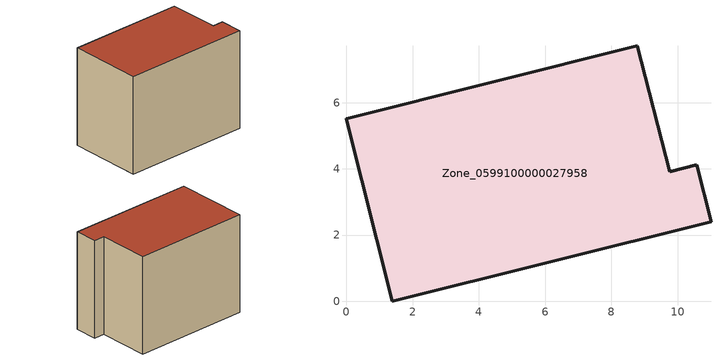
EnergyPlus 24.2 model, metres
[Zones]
Zone_0599100000027958
 floor ground (C_G): 1.38,0 0,5.51 8.79,7.72 9.76,3.91 10.58,4.12 11.01,2.4 z0
 wall outside (C_F): 11.01,2.4 10.58,4.12 9.76,3.91 8.79,7.72 0,5.51 1.38,0 11.01,2.4 z0:7.58
 roof outside (C_R): 0,5.51 1.38,0 11.01,2.4 10.58,4.12 9.76,3.91 8.79,7.72 z7.58
[BUILDING]
Pand.0599100000027958: North Axis=0; Terrain=City; Loads Convergence Tolerance Value=0.04; Temperature Convergence Tolerance Value=0.4; Solar Distribution=FullExterior; Maximum Number of Warmup Days=25; Minimum Number of Warmup Days=1
[Site:Location]
Rotterdam.The.Hague.AP_ZH_NLD Design_Conditions: Latitude=51.96; Longitude=4.45; Time Zone=1; Elevation=-4.5
[SITE:GROUNDTEMPERATURE:BUILDINGSURFACE]
18, 18, 18, 18, 18, 18, 18, 18, 18, 18, 18, 18
[MATERIAL] Thermal Absorptance=0.9; Solar Absorptance=0.7; Visible Absorptance=0.7
Name | Roughness | Thickness | Conductivity | Density | Specific Heat
G.TI.1975-1991 | MediumSmooth | 0.15 | 0.288461 | 540 | 1210
F.TI.1975-1991 | Rough | 0.3 | 0.230769 | 1920 | 840
R.TI.1975-1991 | MediumRough | 0.2 | 0.153846 | 1500 | 1000
[CONSTRUCTION]
C_G: G.TI.1975-1991
C_F: F.TI.1975-1991
C_R: R.TI.1975-1991
[ZONE]
Zone_0599100000027958: Type=1; Multiplier=1; Ceiling Height=Autocalculate; Volume=Autocalculate; Floor Area=autocalculate; Part of Total Floor Area=Yes
[ZONEINFILTRATION:DESIGNFLOWRATE]
Infil_Zone_0599100000027958: Zone or ZoneList or Space or SpaceList=Zone_0599100000027958; Schedule=AlwaysOn; Design Flow Rate Calculation Method=Flow/Area; Flow Rate per Floor Area=0.003; Constant Term Coefficient=1; Temperature Term Coefficient=0; Velocity Term Coefficient=0; Velocity Squared Term Coefficient=0
[HVACTEMPLATE:ZONE:IDEALLOADSAIRSYSTEM]
Zone_0599100000027958: Maximum Heating Supply Air Temperature=50; Minimum Cooling Supply Air Temperature=13; Maximum Heating Supply Air Humidity Ratio=0.0156; Minimum Cooling Supply Air Humidity Ratio=0.0077; Heating Limit=NoLimit; Cooling Limit=NoLimit; Dehumidification Control Type=ConstantSensibleHeatRatio; Cooling Sensible Heat Ratio=0.7; Dehumidification Setpoint=60; Humidification Control Type=None; Humidification Setpoint=30; Outdoor Air Method=None; Outdoor Air Flow Rate per Person=0.00944; Outdoor Air Flow Rate per Zone Floor Area=0; Outdoor Air Flow Rate per Zone=0; Demand Controlled Ventilation Type=None; Outdoor Air Economizer Type=NoEconomizer; Heat Recovery Type=None; Sensible Heat Recovery Effectiveness=0.7; Latent Heat Recovery Effectiveness=0.65
[ZONECONTROL:THERMOSTAT]
ThermostatControl_Zone_0599100000027958: Zone or ZoneList=Zone_0599100000027958; Control Type Schedule=DualSetpointControlType; Control 1=Thermostat_Zone_0599100000027958; Temperature Difference Between Cutout And Setpoint=0
[THERMOSTATSETPOINT:DUALSETPOINT]
Thermostat_Zone_0599100000027958: Heating Setpoint Temperature Schedule=HeatingSetpoint_Zone_0599100000027958; Cooling Setpoint Temperature Schedule=CoolingSetpoint_Zone_0599100000027958
[SCHEDULE:COMPACT]
HeatingSetpoint_Zone_0599100000027958: Through: 12/31, For: AllDays, Until: 24:00, 21
CoolingSetpoint_Zone_0599100000027958: Through: 12/31, For: AllDays, Until: 24:00, 24
DualSetpointControlType: Through: 12/31, For: AllDays, Until: 24:00, 4
AlwaysOn: Through: 12/31, For: AllDays, Until: 24:00, 1
